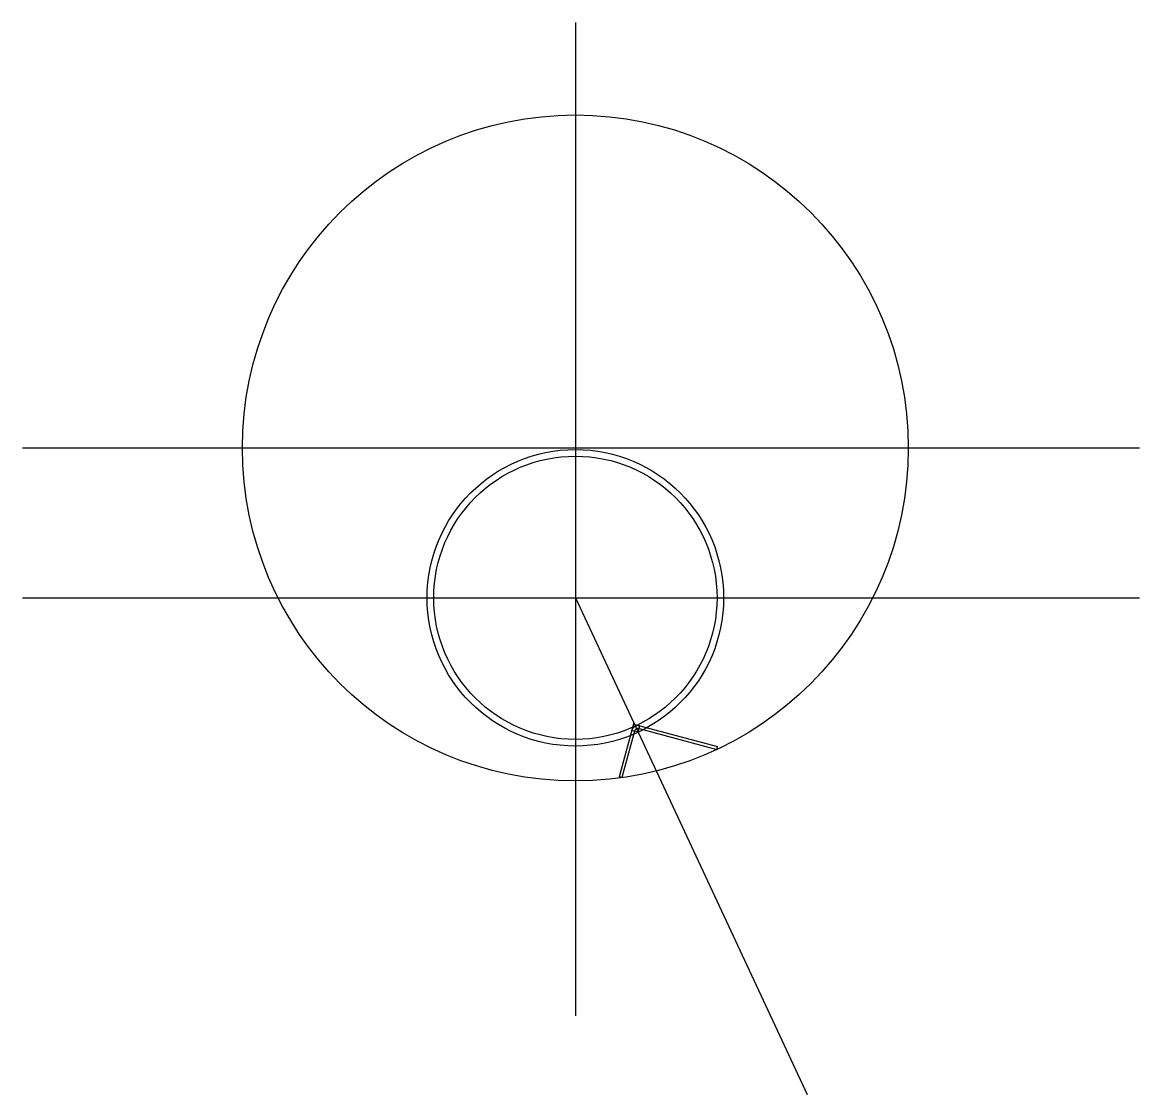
# Model space of a CAD drawing. Extents: x -4889 to 4059, y -4163 to -1605.
# Drawn here: x -4889 to -2540, y -3859 to -1605 of the extents above; entities that cross this region are included whole.
import ezdxf

# ---------------------------------------------------------------- set-up
doc = ezdxf.new("R2010")
doc.units = 0
doc.header["$LTSCALE"] = 5
doc.header["$MEASUREMENT"] = 0
doc.layers.add('THICK', color=1, linetype='CONTINUOUS')

msp = doc.modelspace()

# ---------------------------------------------------------------- linework, layer by layer
at = {"layer": 'THICK'}
for p, q in [((-3726.19416, -1605.06322), (-3726.19416, -3693.90838)), ((-4889.01891, -2499.8031), (-2539.79864, -2499.8031)), ((-4889.01891, -2814.8031), (-2539.79864, -2814.8031)), ((-3726.19416, -2814.8031), (-3239.10617, -3859.36666)), ((-3603.6476, -3077.60505), (-3634.13254, -3191.37642)), ((-3602.17032, -3095.274), (-3628.33699, -3192.92933)), ((-3594.44291, -3097.34455), (-3607.96587, -3093.72109)), ((-3604.34241, -3080.19813), (-3427.19026, -3127.6659)), ((-3594.44291, -3097.34455), (-3590.81945, -3083.82159)), ((-3592.37236, -3089.61715), (-3428.74317, -3133.46146)), ((-3428.74317, -3133.46146), (-3427.19026, -3127.6659)), ((-3628.33699, -3192.92933), (-3634.13254, -3191.37642))]:
    msp.add_line(p, q, dxfattribs=at)
for centre, radius in [((-3726.19416, -2499.8031), 700), ((-3726.19416, -2814.8031), 311.75), ((-3726.19416, -2814.8031), 311.75), ((-3726.19416, -2814.8031), 297.75)]:
    msp.add_circle(centre, radius, dxfattribs=at)
for radius in [14, 8]:
    msp.add_arc((-3594.44291, -3097.34455), radius, 75, 165, dxfattribs=at)

doc.saveas('drawing.dxf')
